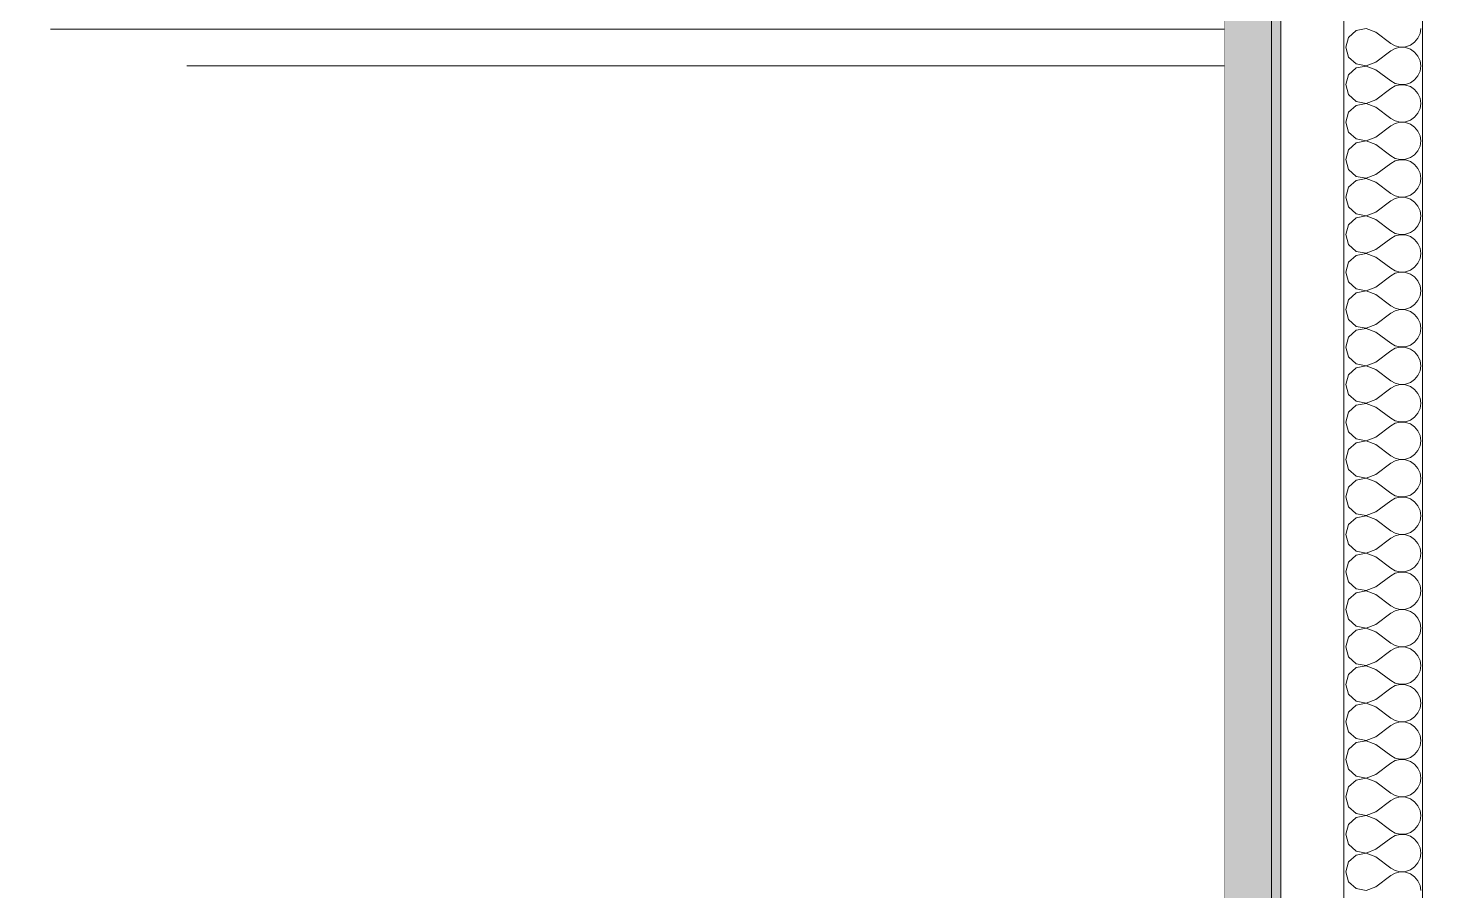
# Model space of a CAD drawing. Header units: millimetres. Extents: x -48147 to 1414029, y -496296 to 18123.
# Drawn here: x 1366642 to 1367135.2, y -475402.4 to -475103.8 of the extents above; entities that cross this region are included whole.
import ezdxf

# ---------------------------------------------------------------- set-up
doc = ezdxf.new("R2010")
doc.units = ezdxf.units.MM
doc.header["$MEASUREMENT"] = 0
doc.linetypes.add('Wipeout_Contour', pattern=[1000, 0, -1000])
doc.layers.add('New_A-25-M_Wall_Int', color=7, linetype='Continuous')
doc.layers.add('S-280-M_STRUCT_FRAME.IFC Import', color=7, linetype='Continuous')
doc.layers.add('New_A-25-M_Wall_Int_Pen_No__1', color=7, linetype='Continuous', lineweight=13)
doc.layers.add('S-280-M_STRUCT_FRAME.IFC Import_Pen_No__90', color=8, linetype='Continuous', lineweight=20)
doc.layers.add('New_A-25-M_Wall_Int_Pen_No__107', color=7, linetype='Continuous', lineweight=15, true_color=0xa6a6a6)

# ---------------------------------------------------------------- blocks, each defined once
blk = doc.blocks.new('*X159', base_point=(1372879, -490836.73))
at = {"layer": 'New_A-25-M_Wall_Int_Pen_No__107', "linetype": 'Continuous'}
for p, q in [((1367099.2, -475106.91), (1367098.23, -475110.32)), ((1367101.82, -475104.52), (1367099.2, -475106.91)), ((1367105.31, -475103.86), (1367101.82, -475104.52)), ((1367108.62, -475105.13), (1367105.31, -475103.86)), ((1367108.62, -475105.13), (1367113.81, -475109.02)), ((1367122.08, -475108.62), (1367123.23, -475107.24)), ((1367123.23, -475107.24), (1367123.95, -475105.61)), ((1367123.95, -475105.61), (1367124.19, -475103.83)), ((1367098.23, -475110.32), (1367099.2, -475113.73)), ((1367108.62, -475115.51), (1367113.81, -475111.62)), ((1367113.81, -475109.02), (1367115.38, -475109.89)), ((1367115.38, -475110.75), (1367113.81, -475111.62)), ((1367115.38, -475109.89), (1367117.12, -475110.3)), ((1367117.12, -475110.35), (1367115.38, -475110.75)), ((1367117.12, -475110.3), (1367118.91, -475110.21)), ((1367118.91, -475110.44), (1367117.12, -475110.35)), ((1367118.91, -475110.21), (1367120.61, -475109.64)), ((1367120.61, -475111.01), (1367118.91, -475110.44)), ((1367120.61, -475109.64), (1367122.08, -475108.62)), ((1367122.08, -475112.02), (1367120.61, -475111.01)), ((1367123.23, -475113.4), (1367122.08, -475112.02)), ((1367099.2, -475113.73), (1367101.82, -475116.13)), ((1367101.82, -475117.5), (1367099.2, -475119.89)), ((1367101.82, -475116.13), (1367105.31, -475116.79)), ((1367105.31, -475116.84), (1367101.82, -475117.5)), ((1367105.31, -475116.79), (1367108.62, -475115.51)), ((1367108.62, -475118.11), (1367105.31, -475116.84)), ((1367123.95, -475115.04), (1367123.23, -475113.4)), ((1367124.19, -475116.81), (1367123.95, -475115.04)), ((1367123.95, -475118.59), (1367124.19, -475116.81)), ((1367099.2, -475119.89), (1367098.23, -475123.3)), ((1367108.62, -475118.11), (1367113.81, -475122.01)), ((1367113.81, -475122.01), (1367115.38, -475122.87)), ((1367118.91, -475123.19), (1367120.61, -475122.62)), ((1367120.61, -475122.62), (1367122.08, -475121.6)), ((1367122.08, -475121.6), (1367123.23, -475120.23)), ((1367123.23, -475120.23), (1367123.95, -475118.59)), ((1367098.23, -475123.3), (1367099.2, -475126.72)), ((1367099.2, -475126.72), (1367101.82, -475129.11)), ((1367108.62, -475128.5), (1367113.81, -475124.6)), ((1367115.38, -475123.74), (1367113.81, -475124.6)), ((1367115.38, -475122.87), (1367117.12, -475123.28)), ((1367117.12, -475123.33), (1367115.38, -475123.74)), ((1367117.12, -475123.28), (1367118.91, -475123.19)), ((1367118.91, -475123.42), (1367117.12, -475123.33)), ((1367120.61, -475123.99), (1367118.91, -475123.42)), ((1367122.08, -475125), (1367120.61, -475123.99)), ((1367123.23, -475126.38), (1367122.08, -475125)), ((1367123.95, -475128.02), (1367123.23, -475126.38)), ((1367101.82, -475130.48), (1367099.2, -475132.87)), ((1367101.82, -475129.11), (1367105.31, -475129.77)), ((1367105.31, -475129.82), (1367101.82, -475130.48)), ((1367105.31, -475129.77), (1367108.62, -475128.5)), ((1367108.62, -475131.09), (1367105.31, -475129.82)), ((1367108.62, -475131.09), (1367113.81, -475134.99)), ((1367123.23, -475133.21), (1367123.95, -475131.57)), ((1367124.19, -475129.79), (1367123.95, -475128.02)), ((1367123.95, -475131.57), (1367124.19, -475129.79)), ((1367099.2, -475132.87), (1367098.23, -475136.29)), ((1367098.23, -475136.29), (1367099.2, -475139.7)), ((1367108.62, -475141.48), (1367113.81, -475137.58)), ((1367113.81, -475134.99), (1367115.38, -475135.85)), ((1367115.38, -475136.72), (1367113.81, -475137.58)), ((1367115.38, -475135.85), (1367117.12, -475136.26)), ((1367117.12, -475136.31), (1367115.38, -475136.72)), ((1367117.12, -475136.26), (1367118.91, -475136.17)), ((1367118.91, -475136.4), (1367117.12, -475136.31)), ((1367118.91, -475136.17), (1367120.61, -475135.6)), ((1367120.61, -475136.97), (1367118.91, -475136.4)), ((1367120.61, -475135.6), (1367122.08, -475134.59)), ((1367122.08, -475137.98), (1367120.61, -475136.97)), ((1367122.08, -475134.59), (1367123.23, -475133.21)), ((1367099.2, -475139.7), (1367101.82, -475142.09)), ((1367101.82, -475142.09), (1367105.31, -475142.75)), ((1367105.31, -475142.75), (1367108.62, -475141.48)), ((1367123.23, -475139.36), (1367122.08, -475137.98)), ((1367123.95, -475141), (1367123.23, -475139.36)), ((1367124.19, -475142.78), (1367123.95, -475141)), ((1367099.2, -475145.85), (1367098.23, -475149.27)), ((1367101.82, -475143.46), (1367099.2, -475145.85)), ((1367105.31, -475142.8), (1367101.82, -475143.46)), ((1367108.62, -475144.07), (1367105.31, -475142.8)), ((1367108.62, -475144.07), (1367113.81, -475147.97)), ((1367122.08, -475147.57), (1367123.23, -475146.19)), ((1367123.23, -475146.19), (1367123.95, -475144.55)), ((1367123.95, -475144.55), (1367124.19, -475142.78)), ((1367098.23, -475149.27), (1367099.2, -475152.68)), ((1367108.62, -475154.46), (1367113.81, -475150.56)), ((1367113.81, -475147.97), (1367115.38, -475148.84)), ((1367115.38, -475149.7), (1367113.81, -475150.56)), ((1367115.38, -475148.84), (1367117.12, -475149.24)), ((1367117.12, -475149.29), (1367115.38, -475149.7)), ((1367117.12, -475149.24), (1367118.91, -475149.15)), ((1367118.91, -475149.38), (1367117.12, -475149.29)), ((1367118.91, -475149.15), (1367120.61, -475148.58)), ((1367120.61, -475149.95), (1367118.91, -475149.38)), ((1367120.61, -475148.58), (1367122.08, -475147.57)), ((1367122.08, -475150.97), (1367120.61, -475149.95)), ((1367123.23, -475152.35), (1367122.08, -475150.97)), ((1367123.95, -475153.98), (1367123.23, -475152.35)), ((1367099.2, -475152.68), (1367101.82, -475155.07)), ((1367101.82, -475156.44), (1367099.2, -475158.84)), ((1367101.82, -475155.07), (1367105.31, -475155.73)), ((1367105.31, -475155.78), (1367101.82, -475156.44)), ((1367105.31, -475155.73), (1367108.62, -475154.46)), ((1367108.62, -475157.06), (1367105.31, -475155.78)), ((1367108.62, -475157.06), (1367113.81, -475160.95)), ((1367124.19, -475155.76), (1367123.95, -475153.98)), ((1367123.95, -475157.53), (1367124.19, -475155.76)), ((1367099.2, -475158.84), (1367098.23, -475162.25)), ((1367098.23, -475162.25), (1367099.2, -475165.66)), ((1367113.81, -475160.95), (1367115.38, -475161.82)), ((1367115.38, -475161.82), (1367117.12, -475162.22)), ((1367117.12, -475162.27), (1367115.38, -475162.68)), ((1367117.12, -475162.22), (1367118.91, -475162.14)), ((1367118.91, -475162.36), (1367117.12, -475162.27)), ((1367118.91, -475162.14), (1367120.61, -475161.56)), ((1367120.61, -475161.56), (1367122.08, -475160.55)), ((1367122.08, -475160.55), (1367123.23, -475159.17)), ((1367123.23, -475159.17), (1367123.95, -475157.53)), ((1367099.2, -475165.66), (1367101.82, -475168.05)), ((1367108.62, -475167.44), (1367113.81, -475163.55)), ((1367115.38, -475162.68), (1367113.81, -475163.55)), ((1367120.61, -475162.93), (1367118.91, -475162.36)), ((1367122.08, -475163.95), (1367120.61, -475162.93)), ((1367123.23, -475165.33), (1367122.08, -475163.95)), ((1367123.95, -475166.97), (1367123.23, -475165.33)), ((1367124.19, -475168.74), (1367123.95, -475166.97)), ((1367099.2, -475171.82), (1367098.23, -475175.23)), ((1367101.82, -475169.42), (1367099.2, -475171.82)), ((1367101.82, -475168.05), (1367105.31, -475168.71)), ((1367105.31, -475168.77), (1367101.82, -475169.42)), ((1367105.31, -475168.71), (1367108.62, -475167.44)), ((1367108.62, -475170.04), (1367105.31, -475168.77)), ((1367108.62, -475170.04), (1367113.81, -475173.93)), ((1367122.08, -475173.53), (1367123.23, -475172.15)), ((1367123.23, -475172.15), (1367123.95, -475170.51)), ((1367123.95, -475170.51), (1367124.19, -475168.74)), ((1367098.23, -475175.23), (1367099.2, -475178.64)), ((1367108.62, -475180.42), (1367113.81, -475176.53)), ((1367113.81, -475173.93), (1367115.38, -475174.8)), ((1367115.38, -475175.66), (1367113.81, -475176.53)), ((1367115.38, -475174.8), (1367117.12, -475175.2)), ((1367117.12, -475175.26), (1367115.38, -475175.66)), ((1367117.12, -475175.2), (1367118.91, -475175.12)), ((1367118.91, -475175.34), (1367117.12, -475175.26)), ((1367118.91, -475175.12), (1367120.61, -475174.54)), ((1367120.61, -475175.91), (1367118.91, -475175.34)), ((1367120.61, -475174.54), (1367122.08, -475173.53)), ((1367122.08, -475176.93), (1367120.61, -475175.91)), ((1367123.23, -475178.31), (1367122.08, -475176.93)), ((1367099.2, -475178.64), (1367101.82, -475181.04)), ((1367101.82, -475181.04), (1367105.31, -475181.69)), ((1367105.31, -475181.75), (1367101.82, -475182.41)), ((1367105.31, -475181.69), (1367108.62, -475180.42)), ((1367108.62, -475183.02), (1367105.31, -475181.75)), ((1367123.95, -475179.95), (1367123.23, -475178.31)), ((1367124.19, -475181.72), (1367123.95, -475179.95)), ((1367123.95, -475183.49), (1367124.19, -475181.72)), ((1367099.2, -475184.8), (1367098.23, -475188.21)), ((1367101.82, -475182.41), (1367099.2, -475184.8)), ((1367108.62, -475183.02), (1367113.81, -475186.91)), ((1367113.81, -475186.91), (1367115.38, -475187.78)), ((1367120.61, -475187.53), (1367122.08, -475186.51)), ((1367122.08, -475186.51), (1367123.23, -475185.13)), ((1367123.23, -475185.13), (1367123.95, -475183.49)), ((1367098.23, -475188.21), (1367099.2, -475191.62)), ((1367099.2, -475191.62), (1367101.82, -475194.02)), ((1367108.62, -475193.4), (1367113.81, -475189.51)), ((1367115.38, -475188.64), (1367113.81, -475189.51)), ((1367115.38, -475187.78), (1367117.12, -475188.19)), ((1367117.12, -475188.24), (1367115.38, -475188.64)), ((1367117.12, -475188.19), (1367118.91, -475188.1)), ((1367118.91, -475188.32), (1367117.12, -475188.24)), ((1367118.91, -475188.1), (1367120.61, -475187.53)), ((1367120.61, -475188.9), (1367118.91, -475188.32)), ((1367122.08, -475189.91), (1367120.61, -475188.9)), ((1367123.23, -475191.29), (1367122.08, -475189.91)), ((1367123.95, -475192.93), (1367123.23, -475191.29)), ((1367101.82, -475195.39), (1367099.2, -475197.78)), ((1367101.82, -475194.02), (1367105.31, -475194.68)), ((1367105.31, -475194.73), (1367101.82, -475195.39)), ((1367105.31, -475194.68), (1367108.62, -475193.4)), ((1367108.62, -475196), (1367105.31, -475194.73)), ((1367108.62, -475196), (1367113.81, -475199.89)), ((1367123.23, -475198.11), (1367123.95, -475196.48)), ((1367124.19, -475194.7), (1367123.95, -475192.93)), ((1367123.95, -475196.48), (1367124.19, -475194.7)), ((1367099.2, -475197.78), (1367098.23, -475201.19)), ((1367098.23, -475201.19), (1367099.2, -475204.61)), ((1367113.81, -475199.89), (1367115.38, -475200.76)), ((1367115.38, -475201.62), (1367113.81, -475202.49)), ((1367115.38, -475200.76), (1367117.12, -475201.17)), ((1367117.12, -475201.22), (1367115.38, -475201.62)), ((1367117.12, -475201.17), (1367118.91, -475201.08)), ((1367118.91, -475201.31), (1367117.12, -475201.22)), ((1367118.91, -475201.08), (1367120.61, -475200.51)), ((1367120.61, -475201.88), (1367118.91, -475201.31)), ((1367120.61, -475200.51), (1367122.08, -475199.49)), ((1367122.08, -475199.49), (1367123.23, -475198.11)), ((1367099.2, -475204.61), (1367101.82, -475207)), ((1367105.31, -475207.66), (1367108.62, -475206.39)), ((1367108.62, -475206.39), (1367113.81, -475202.49)), ((1367122.08, -475202.89), (1367120.61, -475201.88)), ((1367123.23, -475204.27), (1367122.08, -475202.89)), ((1367123.95, -475205.91), (1367123.23, -475204.27)), ((1367124.19, -475207.68), (1367123.95, -475205.91)), ((1367099.2, -475210.76), (1367098.23, -475214.17)), ((1367101.82, -475208.37), (1367099.2, -475210.76)), ((1367101.82, -475207), (1367105.31, -475207.66)), ((1367105.31, -475207.71), (1367101.82, -475208.37)), ((1367108.62, -475208.98), (1367105.31, -475207.71)), ((1367108.62, -475208.98), (1367113.81, -475212.88)), ((1367122.08, -475212.47), (1367123.23, -475211.1)), ((1367123.23, -475211.1), (1367123.95, -475209.46)), ((1367123.95, -475209.46), (1367124.19, -475207.68)), ((1367098.23, -475214.17), (1367099.2, -475217.59)), ((1367108.62, -475219.37), (1367113.81, -475215.47)), ((1367113.81, -475212.88), (1367115.38, -475213.74)), ((1367115.38, -475214.61), (1367113.81, -475215.47)), ((1367115.38, -475213.74), (1367117.12, -475214.15)), ((1367117.12, -475214.2), (1367115.38, -475214.61)), ((1367117.12, -475214.15), (1367118.91, -475214.06)), ((1367118.91, -475214.29), (1367117.12, -475214.2)), ((1367118.91, -475214.06), (1367120.61, -475213.49)), ((1367120.61, -475214.86), (1367118.91, -475214.29)), ((1367120.61, -475213.49), (1367122.08, -475212.47)), ((1367122.08, -475215.87), (1367120.61, -475214.86)), ((1367123.23, -475217.25), (1367122.08, -475215.87)), ((1367099.2, -475217.59), (1367101.82, -475219.98)), ((1367101.82, -475221.35), (1367099.2, -475223.74)), ((1367101.82, -475219.98), (1367105.31, -475220.64)), ((1367105.31, -475220.69), (1367101.82, -475221.35)), ((1367105.31, -475220.64), (1367108.62, -475219.37)), ((1367108.62, -475221.96), (1367105.31, -475220.69)), ((1367123.95, -475218.89), (1367123.23, -475217.25)), ((1367124.19, -475220.67), (1367123.95, -475218.89)), ((1367123.95, -475222.44), (1367124.19, -475220.67)), ((1367099.2, -475223.74), (1367098.23, -475227.16)), ((1367108.62, -475221.96), (1367113.81, -475225.86)), ((1367113.81, -475225.86), (1367115.38, -475226.72)), ((1367120.61, -475226.47), (1367122.08, -475225.46)), ((1367122.08, -475225.46), (1367123.23, -475224.08)), ((1367123.23, -475224.08), (1367123.95, -475222.44)), ((1367098.23, -475227.16), (1367099.2, -475230.57)), ((1367099.2, -475230.57), (1367101.82, -475232.96)), ((1367108.62, -475232.35), (1367113.81, -475228.45)), ((1367115.38, -475227.59), (1367113.81, -475228.45)), ((1367115.38, -475226.72), (1367117.12, -475227.13)), ((1367117.12, -475227.18), (1367115.38, -475227.59)), ((1367117.12, -475227.13), (1367118.91, -475227.04)), ((1367118.91, -475227.27), (1367117.12, -475227.18)), ((1367118.91, -475227.04), (1367120.61, -475226.47)), ((1367120.61, -475227.84), (1367118.91, -475227.27)), ((1367122.08, -475228.86), (1367120.61, -475227.84)), ((1367123.23, -475230.23), (1367122.08, -475228.86)), ((1367123.95, -475231.87), (1367123.23, -475230.23)), ((1367101.82, -475234.33), (1367099.2, -475236.72)), ((1367101.82, -475232.96), (1367105.31, -475233.62)), ((1367105.31, -475233.67), (1367101.82, -475234.33)), ((1367105.31, -475233.62), (1367108.62, -475232.35)), ((1367108.62, -475234.94), (1367105.31, -475233.67)), ((1367108.62, -475234.94), (1367113.81, -475238.84)), ((1367123.23, -475237.06), (1367123.95, -475235.42)), ((1367124.19, -475233.65), (1367123.95, -475231.87)), ((1367123.95, -475235.42), (1367124.19, -475233.65)), ((1367099.2, -475236.72), (1367098.23, -475240.14)), ((1367098.23, -475240.14), (1367099.2, -475243.55)), ((1367113.81, -475238.84), (1367115.38, -475239.71)), ((1367115.38, -475240.57), (1367113.81, -475241.44)), ((1367115.38, -475239.71), (1367117.12, -475240.11)), ((1367117.12, -475240.16), (1367115.38, -475240.57)), ((1367117.12, -475240.11), (1367118.91, -475240.02)), ((1367118.91, -475240.25), (1367117.12, -475240.16)), ((1367118.91, -475240.02), (1367120.61, -475239.45)), ((1367120.61, -475240.82), (1367118.91, -475240.25)), ((1367120.61, -475239.45), (1367122.08, -475238.44)), ((1367122.08, -475241.84), (1367120.61, -475240.82)), ((1367122.08, -475238.44), (1367123.23, -475237.06)), ((1367099.2, -475243.55), (1367101.82, -475245.94)), ((1367101.82, -475245.94), (1367105.31, -475246.6)), ((1367105.31, -475246.6), (1367108.62, -475245.33)), ((1367108.62, -475245.33), (1367113.81, -475241.44)), ((1367123.23, -475243.22), (1367122.08, -475241.84)), ((1367123.95, -475244.85), (1367123.23, -475243.22)), ((1367124.19, -475246.63), (1367123.95, -475244.85)), ((1367099.2, -475249.71), (1367098.23, -475253.12)), ((1367101.82, -475247.31), (1367099.2, -475249.71)), ((1367105.31, -475246.65), (1367101.82, -475247.31)), ((1367108.62, -475247.93), (1367105.31, -475246.65)), ((1367108.62, -475247.93), (1367113.81, -475251.82)), ((1367122.08, -475251.42), (1367123.23, -475250.04)), ((1367123.23, -475250.04), (1367123.95, -475248.4)), ((1367123.95, -475248.4), (1367124.19, -475246.63)), ((1367098.23, -475253.12), (1367099.2, -475256.53)), ((1367108.62, -475258.31), (1367113.81, -475254.42)), ((1367113.81, -475251.82), (1367115.38, -475252.69)), ((1367115.38, -475253.55), (1367113.81, -475254.42)), ((1367115.38, -475252.69), (1367117.12, -475253.09)), ((1367117.12, -475253.15), (1367115.38, -475253.55)), ((1367117.12, -475253.09), (1367118.91, -475253.01)), ((1367118.91, -475253.23), (1367117.12, -475253.15)), ((1367118.91, -475253.01), (1367120.61, -475252.43)), ((1367120.61, -475253.8), (1367118.91, -475253.23)), ((1367120.61, -475252.43), (1367122.08, -475251.42)), ((1367122.08, -475254.82), (1367120.61, -475253.8)), ((1367123.23, -475256.2), (1367122.08, -475254.82)), ((1367099.2, -475256.53), (1367101.82, -475258.92)), ((1367101.82, -475260.29), (1367099.2, -475262.69)), ((1367101.82, -475258.92), (1367105.31, -475259.58)), ((1367105.31, -475259.64), (1367101.82, -475260.29)), ((1367105.31, -475259.58), (1367108.62, -475258.31)), ((1367108.62, -475260.91), (1367105.31, -475259.64)), ((1367108.62, -475260.91), (1367113.81, -475264.8)), ((1367123.95, -475257.84), (1367123.23, -475256.2)), ((1367124.19, -475259.61), (1367123.95, -475257.84)), ((1367123.95, -475261.38), (1367124.19, -475259.61)), ((1367099.2, -475262.69), (1367098.23, -475266.1)), ((1367113.81, -475264.8), (1367115.38, -475265.67)), ((1367115.38, -475265.67), (1367117.12, -475266.07)), ((1367118.91, -475265.99), (1367120.61, -475265.42)), ((1367120.61, -475265.42), (1367122.08, -475264.4)), ((1367122.08, -475264.4), (1367123.23, -475263.02)), ((1367123.23, -475263.02), (1367123.95, -475261.38)), ((1367098.23, -475266.1), (1367099.2, -475269.51)), ((1367099.2, -475269.51), (1367101.82, -475271.91)), ((1367108.62, -475271.29), (1367113.81, -475267.4)), ((1367115.38, -475266.53), (1367113.81, -475267.4)), ((1367117.12, -475266.13), (1367115.38, -475266.53)), ((1367117.12, -475266.07), (1367118.91, -475265.99)), ((1367118.91, -475266.21), (1367117.12, -475266.13)), ((1367120.61, -475266.79), (1367118.91, -475266.21)), ((1367122.08, -475267.8), (1367120.61, -475266.79)), ((1367123.23, -475269.18), (1367122.08, -475267.8)), ((1367123.95, -475270.82), (1367123.23, -475269.18)), ((1367124.19, -475272.59), (1367123.95, -475270.82)), ((1367099.2, -475275.67), (1367098.23, -475279.08)), ((1367101.82, -475273.28), (1367099.2, -475275.67)), ((1367101.82, -475271.91), (1367105.31, -475272.56)), ((1367105.31, -475272.62), (1367101.82, -475273.28)), ((1367105.31, -475272.56), (1367108.62, -475271.29)), ((1367108.62, -475273.89), (1367105.31, -475272.62)), ((1367108.62, -475273.89), (1367113.81, -475277.78)), ((1367123.23, -475276), (1367123.95, -475274.36)), ((1367123.95, -475274.36), (1367124.19, -475272.59)), ((1367098.23, -475279.08), (1367099.2, -475282.49)), ((1367108.62, -475284.27), (1367113.81, -475280.38)), ((1367113.81, -475277.78), (1367115.38, -475278.65)), ((1367115.38, -475279.51), (1367113.81, -475280.38)), ((1367115.38, -475278.65), (1367117.12, -475279.06)), ((1367117.12, -475279.11), (1367115.38, -475279.51)), ((1367117.12, -475279.06), (1367118.91, -475278.97)), ((1367118.91, -475279.19), (1367117.12, -475279.11)), ((1367118.91, -475278.97), (1367120.61, -475278.4)), ((1367120.61, -475279.77), (1367118.91, -475279.19)), ((1367120.61, -475278.4), (1367122.08, -475277.38)), ((1367122.08, -475280.78), (1367120.61, -475279.77)), ((1367122.08, -475277.38), (1367123.23, -475276)), ((1367099.2, -475282.49), (1367101.82, -475284.89)), ((1367101.82, -475284.89), (1367105.31, -475285.55)), ((1367105.31, -475285.6), (1367101.82, -475286.26)), ((1367105.31, -475285.55), (1367108.62, -475284.27)), ((1367108.62, -475286.87), (1367105.31, -475285.6)), ((1367123.23, -475282.16), (1367122.08, -475280.78)), ((1367123.95, -475283.8), (1367123.23, -475282.16)), ((1367124.19, -475285.57), (1367123.95, -475283.8)), ((1367123.95, -475287.35), (1367124.19, -475285.57)), ((1367099.2, -475288.65), (1367098.23, -475292.06)), ((1367101.82, -475286.26), (1367099.2, -475288.65)), ((1367108.62, -475286.87), (1367113.81, -475290.77)), ((1367120.61, -475291.38), (1367122.08, -475290.36)), ((1367122.08, -475290.36), (1367123.23, -475288.99)), ((1367123.23, -475288.99), (1367123.95, -475287.35)), ((1367098.23, -475292.06), (1367099.2, -475295.48)), ((1367099.2, -475295.48), (1367101.82, -475297.87)), ((1367108.62, -475297.26), (1367113.81, -475293.36)), ((1367113.81, -475290.77), (1367115.38, -475291.63)), ((1367115.38, -475292.5), (1367113.81, -475293.36)), ((1367115.38, -475291.63), (1367117.12, -475292.04)), ((1367117.12, -475292.09), (1367115.38, -475292.5)), ((1367117.12, -475292.04), (1367118.91, -475291.95)), ((1367118.91, -475292.18), (1367117.12, -475292.09)), ((1367118.91, -475291.95), (1367120.61, -475291.38)), ((1367120.61, -475292.75), (1367118.91, -475292.18)), ((1367122.08, -475293.76), (1367120.61, -475292.75)), ((1367123.23, -475295.14), (1367122.08, -475293.76)), ((1367123.95, -475296.78), (1367123.23, -475295.14)), ((1367101.82, -475299.24), (1367099.2, -475301.63)), ((1367101.82, -475297.87), (1367105.31, -475298.53)), ((1367105.31, -475298.58), (1367101.82, -475299.24)), ((1367105.31, -475298.53), (1367108.62, -475297.26)), ((1367108.62, -475299.85), (1367105.31, -475298.58)), ((1367108.62, -475299.85), (1367113.81, -475303.75)), ((1367123.23, -475301.97), (1367123.95, -475300.33)), ((1367124.19, -475298.55), (1367123.95, -475296.78)), ((1367123.95, -475300.33), (1367124.19, -475298.55)), ((1367099.2, -475301.63), (1367098.23, -475305.04)), ((1367098.23, -475305.04), (1367099.2, -475308.46)), ((1367113.81, -475303.75), (1367115.38, -475304.61)), ((1367115.38, -475304.61), (1367117.12, -475305.02)), ((1367117.12, -475305.07), (1367115.38, -475305.48)), ((1367117.12, -475305.02), (1367118.91, -475304.93)), ((1367118.91, -475305.16), (1367117.12, -475305.07)), ((1367118.91, -475304.93), (1367120.61, -475304.36)), ((1367120.61, -475305.73), (1367118.91, -475305.16)), ((1367120.61, -475304.36), (1367122.08, -475303.35)), ((1367122.08, -475303.35), (1367123.23, -475301.97)), ((1367099.2, -475308.46), (1367101.82, -475310.85)), ((1367105.31, -475311.51), (1367108.62, -475310.24)), ((1367108.62, -475310.24), (1367113.81, -475306.34)), ((1367115.38, -475305.48), (1367113.81, -475306.34)), ((1367122.08, -475306.74), (1367120.61, -475305.73)), ((1367123.23, -475308.12), (1367122.08, -475306.74)), ((1367123.95, -475309.76), (1367123.23, -475308.12)), ((1367124.19, -475311.54), (1367123.95, -475309.76)), ((1367099.2, -475314.61), (1367098.23, -475318.03)), ((1367101.82, -475312.22), (1367099.2, -475314.61)), ((1367101.82, -475310.85), (1367105.31, -475311.51)), ((1367105.31, -475311.56), (1367101.82, -475312.22)), ((1367108.62, -475312.83), (1367105.31, -475311.56)), ((1367108.62, -475312.83), (1367113.81, -475316.73)), ((1367122.08, -475316.33), (1367123.23, -475314.95)), ((1367123.23, -475314.95), (1367123.95, -475313.31)), ((1367123.95, -475313.31), (1367124.19, -475311.54)), ((1367098.23, -475318.03), (1367099.2, -475321.44)), ((1367108.62, -475323.22), (1367113.81, -475319.32)), ((1367113.81, -475316.73), (1367115.38, -475317.59)), ((1367115.38, -475318.46), (1367113.81, -475319.32)), ((1367115.38, -475317.59), (1367117.12, -475318)), ((1367117.12, -475318.05), (1367115.38, -475318.46)), ((1367117.12, -475318), (1367118.91, -475317.91)), ((1367118.91, -475318.14), (1367117.12, -475318.05)), ((1367118.91, -475317.91), (1367120.61, -475317.34)), ((1367120.61, -475318.71), (1367118.91, -475318.14)), ((1367120.61, -475317.34), (1367122.08, -475316.33)), ((1367122.08, -475319.73), (1367120.61, -475318.71)), ((1367123.23, -475321.1), (1367122.08, -475319.73)), ((1367099.2, -475321.44), (1367101.82, -475323.83)), ((1367101.82, -475323.83), (1367105.31, -475324.49)), ((1367105.31, -475324.54), (1367101.82, -475325.2)), ((1367105.31, -475324.49), (1367108.62, -475323.22)), ((1367108.62, -475325.82), (1367105.31, -475324.54)), ((1367123.95, -475322.74), (1367123.23, -475321.1)), ((1367124.19, -475324.52), (1367123.95, -475322.74)), ((1367123.95, -475326.29), (1367124.19, -475324.52)), ((1367099.2, -475327.6), (1367098.23, -475331.01)), ((1367101.82, -475325.2), (1367099.2, -475327.6)), ((1367108.62, -475325.82), (1367113.81, -475329.71)), ((1367113.81, -475329.71), (1367115.38, -475330.58)), ((1367120.61, -475330.32), (1367122.08, -475329.31)), ((1367122.08, -475329.31), (1367123.23, -475327.93)), ((1367123.23, -475327.93), (1367123.95, -475326.29)), ((1367098.23, -475331.01), (1367099.2, -475334.42)), ((1367099.2, -475334.42), (1367101.82, -475336.81)), ((1367108.62, -475336.2), (1367113.81, -475332.31)), ((1367115.38, -475331.44), (1367113.81, -475332.31)), ((1367115.38, -475330.58), (1367117.12, -475330.98)), ((1367117.12, -475331.03), (1367115.38, -475331.44)), ((1367117.12, -475330.98), (1367118.91, -475330.9)), ((1367118.91, -475331.12), (1367117.12, -475331.03)), ((1367118.91, -475330.9), (1367120.61, -475330.32)), ((1367120.61, -475331.69), (1367118.91, -475331.12)), ((1367122.08, -475332.71), (1367120.61, -475331.69)), ((1367123.23, -475334.09), (1367122.08, -475332.71)), ((1367123.95, -475335.73), (1367123.23, -475334.09)), ((1367101.82, -475338.18), (1367099.2, -475340.58)), ((1367101.82, -475336.81), (1367105.31, -475337.47)), ((1367105.31, -475337.53), (1367101.82, -475338.18)), ((1367105.31, -475337.47), (1367108.62, -475336.2)), ((1367108.62, -475338.8), (1367105.31, -475337.53)), ((1367108.62, -475338.8), (1367113.81, -475342.69)), ((1367123.23, -475340.91), (1367123.95, -475339.27)), ((1367124.19, -475337.5), (1367123.95, -475335.73)), ((1367123.95, -475339.27), (1367124.19, -475337.5)), ((1367099.2, -475340.58), (1367098.23, -475343.99)), ((1367098.23, -475343.99), (1367099.2, -475347.4)), ((1367113.81, -475342.69), (1367115.38, -475343.56)), ((1367115.38, -475344.42), (1367113.81, -475345.29)), ((1367115.38, -475343.56), (1367117.12, -475343.96)), ((1367117.12, -475344.02), (1367115.38, -475344.42)), ((1367117.12, -475343.96), (1367118.91, -475343.88)), ((1367118.91, -475344.1), (1367117.12, -475344.02)), ((1367118.91, -475343.88), (1367120.61, -475343.3)), ((1367120.61, -475344.67), (1367118.91, -475344.1)), ((1367120.61, -475343.3), (1367122.08, -475342.29)), ((1367122.08, -475345.69), (1367120.61, -475344.67)), ((1367122.08, -475342.29), (1367123.23, -475340.91)), ((1367099.2, -475347.4), (1367101.82, -475349.8)), ((1367105.31, -475350.45), (1367108.62, -475349.18)), ((1367108.62, -475349.18), (1367113.81, -475345.29)), ((1367123.23, -475347.07), (1367122.08, -475345.69)), ((1367123.95, -475348.71), (1367123.23, -475347.07)), ((1367124.19, -475350.48), (1367123.95, -475348.71)), ((1367099.2, -475353.56), (1367098.23, -475356.97)), ((1367101.82, -475351.17), (1367099.2, -475353.56)), ((1367101.82, -475349.8), (1367105.31, -475350.45)), ((1367105.31, -475350.51), (1367101.82, -475351.17)), ((1367108.62, -475351.78), (1367105.31, -475350.51)), ((1367108.62, -475351.78), (1367113.81, -475355.67)), ((1367122.08, -475355.27), (1367123.23, -475353.89)), ((1367123.23, -475353.89), (1367123.95, -475352.25)), ((1367123.95, -475352.25), (1367124.19, -475350.48)), ((1367098.23, -475356.97), (1367099.2, -475360.38)), ((1367108.62, -475362.16), (1367113.81, -475358.27)), ((1367113.81, -475355.67), (1367115.38, -475356.54)), ((1367115.38, -475357.4), (1367113.81, -475358.27)), ((1367115.38, -475356.54), (1367117.12, -475356.94)), ((1367117.12, -475357), (1367115.38, -475357.4)), ((1367117.12, -475356.94), (1367118.91, -475356.86)), ((1367118.91, -475357.08), (1367117.12, -475357)), ((1367118.91, -475356.86), (1367120.61, -475356.29)), ((1367120.61, -475357.66), (1367118.91, -475357.08)), ((1367120.61, -475356.29), (1367122.08, -475355.27)), ((1367122.08, -475358.67), (1367120.61, -475357.66)), ((1367123.23, -475360.05), (1367122.08, -475358.67)), ((1367099.2, -475360.38), (1367101.82, -475362.78)), ((1367101.82, -475364.15), (1367099.2, -475366.54)), ((1367101.82, -475362.78), (1367105.31, -475363.44)), ((1367105.31, -475363.49), (1367101.82, -475364.15)), ((1367105.31, -475363.44), (1367108.62, -475362.16)), ((1367108.62, -475364.76), (1367105.31, -475363.49)), ((1367123.95, -475361.69), (1367123.23, -475360.05)), ((1367124.19, -475363.46), (1367123.95, -475361.69)), ((1367123.95, -475365.24), (1367124.19, -475363.46)), ((1367099.2, -475366.54), (1367098.23, -475369.95)), ((1367108.62, -475364.76), (1367113.81, -475368.65)), ((1367113.81, -475368.65), (1367115.38, -475369.52)), ((1367118.91, -475369.84), (1367120.61, -475369.27)), ((1367120.61, -475369.27), (1367122.08, -475368.25)), ((1367122.08, -475368.25), (1367123.23, -475366.87)), ((1367123.23, -475366.87), (1367123.95, -475365.24)), ((1367098.23, -475369.95), (1367099.2, -475373.37)), ((1367099.2, -475373.37), (1367101.82, -475375.76)), ((1367108.62, -475375.15), (1367113.81, -475371.25)), ((1367115.38, -475370.38), (1367113.81, -475371.25)), ((1367115.38, -475369.52), (1367117.12, -475369.93)), ((1367117.12, -475369.98), (1367115.38, -475370.38)), ((1367117.12, -475369.93), (1367118.91, -475369.84)), ((1367118.91, -475370.07), (1367117.12, -475369.98)), ((1367120.61, -475370.64), (1367118.91, -475370.07)), ((1367122.08, -475371.65), (1367120.61, -475370.64)), ((1367123.23, -475373.03), (1367122.08, -475371.65)), ((1367123.95, -475374.67), (1367123.23, -475373.03)), ((1367101.82, -475377.13), (1367099.2, -475379.52)), ((1367101.82, -475375.76), (1367105.31, -475376.42)), ((1367105.31, -475376.47), (1367101.82, -475377.13)), ((1367105.31, -475376.42), (1367108.62, -475375.15)), ((1367108.62, -475377.74), (1367105.31, -475376.47)), ((1367108.62, -475377.74), (1367113.81, -475381.64)), ((1367123.23, -475379.86), (1367123.95, -475378.22)), ((1367124.19, -475376.44), (1367123.95, -475374.67)), ((1367123.95, -475378.22), (1367124.19, -475376.44)), ((1367099.2, -475379.52), (1367098.23, -475382.93)), ((1367098.23, -475382.93), (1367099.2, -475386.35)), ((1367108.62, -475388.13), (1367113.81, -475384.23)), ((1367113.81, -475381.64), (1367115.38, -475382.5)), ((1367115.38, -475383.37), (1367113.81, -475384.23)), ((1367115.38, -475382.5), (1367117.12, -475382.91)), ((1367117.12, -475382.96), (1367115.38, -475383.37)), ((1367117.12, -475382.91), (1367118.91, -475382.82)), ((1367118.91, -475383.05), (1367117.12, -475382.96)), ((1367118.91, -475382.82), (1367120.61, -475382.25)), ((1367120.61, -475383.62), (1367118.91, -475383.05)), ((1367120.61, -475382.25), (1367122.08, -475381.23)), ((1367122.08, -475384.63), (1367120.61, -475383.62)), ((1367122.08, -475381.23), (1367123.23, -475379.86)), ((1367099.2, -475386.35), (1367101.82, -475388.74)), ((1367101.82, -475388.74), (1367105.31, -475389.4)), ((1367105.31, -475389.4), (1367108.62, -475388.13)), ((1367123.23, -475386.01), (1367122.08, -475384.63)), ((1367123.95, -475387.65), (1367123.23, -475386.01)), ((1367124.19, -475389.42), (1367123.95, -475387.65)), ((1367099.2, -475392.5), (1367098.23, -475395.92)), ((1367101.82, -475390.11), (1367099.2, -475392.5)), ((1367105.31, -475389.45), (1367101.82, -475390.11)), ((1367108.62, -475390.72), (1367105.31, -475389.45)), ((1367108.62, -475390.72), (1367113.81, -475394.62)), ((1367122.08, -475394.22), (1367123.23, -475392.84)), ((1367123.23, -475392.84), (1367123.95, -475391.2)), ((1367123.95, -475391.2), (1367124.19, -475389.42)), ((1367098.23, -475395.92), (1367099.2, -475399.33)), ((1367108.62, -475401.11), (1367113.81, -475397.21)), ((1367113.81, -475394.62), (1367115.38, -475395.48)), ((1367115.38, -475396.35), (1367113.81, -475397.21)), ((1367115.38, -475395.48), (1367117.12, -475395.89)), ((1367117.12, -475395.94), (1367115.38, -475396.35)), ((1367117.12, -475395.89), (1367118.91, -475395.8)), ((1367118.91, -475396.03), (1367117.12, -475395.94)), ((1367118.91, -475395.8), (1367120.61, -475395.23)), ((1367120.61, -475396.6), (1367118.91, -475396.03)), ((1367120.61, -475395.23), (1367122.08, -475394.22)), ((1367122.08, -475397.62), (1367120.61, -475396.6)), ((1367123.23, -475398.99), (1367122.08, -475397.62)), ((1367123.95, -475400.63), (1367123.23, -475398.99)), ((1367099.2, -475399.33), (1367101.82, -475401.72)), ((1367101.82, -475401.72), (1367105.31, -475402.38)), ((1367105.31, -475402.38), (1367108.62, -475401.11)), ((1367124.19, -475402.41), (1367123.95, -475400.63))]:
    blk.add_line(p, q, dxfattribs=at)
blk = doc.blocks.new('Section Elem_137_2', base_point=(1372879, -490836.73))
at = {"layer": 'New_A-25-M_Wall_Int_Pen_No__107', "linetype": 'Continuous'}
blk.add_hatch(color=256, dxfattribs=at).paths.add_polyline_path([(1367056.15, -478686.73), (1367072.5, -478686.73), (1367072.5, -474813.61), (1367056.15, -474813.61)])
at = {"layer": 'New_A-25-M_Wall_Int_Pen_No__107', "linetype": 'Continuous', "lineweight": 0, "true_color": 0x535353}
blk.add_hatch(color=251, dxfattribs=at).paths.add_polyline_path([(1367072.5, -478686.73), (1367075.77, -478686.73), (1367075.77, -474813.61), (1367072.5, -474813.61)])
at = {"layer": 'New_A-25-M_Wall_Int_Pen_No__1', "linetype": 'Continuous'}
for p, q in [((1367056.15, -474813.61), (1367056.15, -478686.73)), ((1367072.5, -474813.61), (1367072.5, -478686.73))]:
    blk.add_line(p, q, dxfattribs=at)
at = {"color": 254, "linetype": 'Wipeout_Contour', "lineweight": 0, "ltscale": 5791331.527955575}
blk.add_wipeout([(1367075.77, -478686.73), (1367097.58, -478686.73), (1367097.58, -474813.61), (1367075.77, -474813.61)], dxfattribs=at).dxf.layer = 'New_A-25-M_Wall_Int'
at = {"layer": 'New_A-25-M_Wall_Int_Pen_No__1', "linetype": 'Continuous'}
blk.add_line((1367075.77, -474813.61), (1367075.77, -478686.73), dxfattribs=at)
at = {"color": 254, "linetype": 'Wipeout_Contour', "lineweight": 0, "ltscale": 5791424.195083515}
blk.add_wipeout([(1367097.58, -478686.73), (1367124.84, -478686.73), (1367124.84, -474813.61), (1367097.58, -474813.61)], dxfattribs=at).dxf.layer = 'New_A-25-M_Wall_Int'
at = {"layer": 'New_A-25-M_Wall_Int_Pen_No__1', "linetype": 'Continuous'}
blk.add_line((1367097.58, -474813.61), (1367097.58, -478686.73), dxfattribs=at)
at = {"layer": 'New_A-25-M_Wall_Int'}
blk.add_blockref('*X159', (1372879, -490836.73), dxfattribs=at)
at = {"color": 254, "linetype": 'Wipeout_Contour', "lineweight": 0, "ltscale": 5791514.803092198}
blk.add_wipeout([(1367124.84, -478686.73), (1367145.56, -478686.73), (1367145.56, -474813.61), (1367124.84, -474813.61)], dxfattribs=at).dxf.layer = 'New_A-25-M_Wall_Int'
at = {"layer": 'New_A-25-M_Wall_Int_Pen_No__1', "linetype": 'Continuous'}
blk.add_line((1367124.84, -474813.61), (1367124.84, -478686.73), dxfattribs=at)
blk = doc.blocks.new('Section Elem_138_2', base_point=(1372879, -490836.73))
at = {"color": 254, "linetype": 'Wipeout_Contour', "lineweight": 0, "ltscale": 57868522.91211338}
blk.add_wipeout([(1365629.7, -474813.61), (1365629.7, -476586.73), (1366034.08, -476586.73), (1366034.08, -478686.73), (1366616.35, -478686.73), (1366616.35, -476586.73), (1367056.15, -476586.73), (1367056.15, -475694.33), (1366649.63, -475694.33), (1366649.63, -475686.73), (1365631.79, -475686.73), (1365631.79, -475661.73), (1366696.83, -475661.73), (1366696.83, -475116.73), (1366695.21, -475107.75), (1366691.31, -475104.03), (1366649.63, -475104.03), (1366649.63, -475086.73), (1367056.15, -475086.73), (1367056.15, -474993.35), (1366935.28, -474993.35), (1366914.15, -474992.74), (1366913.17, -474991.77), (1366912.78, -474989.5), (1366912.84, -474978.27), (1366413.5, -474978.27), (1366392.37, -474977.66), (1366391.39, -474976.69), (1366390.99, -474974.42), (1366391.06, -474963.19), (1365891.72, -474963.19), (1365870.59, -474962.58), (1365869.61, -474961.62), (1365869.21, -474959.34), (1365869.87, -474838.84), (1365845.17, -474838.84), (1365844.47, -474838.82), (1365844.56, -474823.02), (1365844.98, -474820.77), (1365845.97, -474819.86)], dxfattribs=at).dxf.layer = 'New_A-25-M_Wall_Int'
blk = doc.blocks.new('Section Elem_578_2', base_point=(1372879, -490836.73))
at = {"color": 254, "linetype": 'Wipeout_Contour', "lineweight": 0, "ltscale": 5788742.626363538}
blk.add_wipeout([(1367056.15, -475116.73), (1366696.83, -475116.73), (1366696.83, -475661.73), (1367056.15, -475661.73)], dxfattribs=at).dxf.layer = 'S-280-M_STRUCT_FRAME.IFC Import'
at = {"color": 254, "linetype": 'Wipeout_Contour', "lineweight": 0, "ltscale": 5788377.140767526}
blk.add_wipeout([(1367056.15, -475107.75), (1366695.21, -475107.75), (1366696.83, -475116.73), (1367056.15, -475116.73)], dxfattribs=at).dxf.layer = 'S-280-M_STRUCT_FRAME.IFC Import'
at = {"layer": 'S-280-M_STRUCT_FRAME.IFC Import_Pen_No__90', "linetype": 'Continuous'}
blk.add_line((1366696.81, -475116.73), (1367056.15, -475116.73), dxfattribs=at)
at = {"color": 254, "linetype": 'Wipeout_Contour', "lineweight": 0, "ltscale": 5788363.579068259}
blk.add_wipeout([(1366691.31, -475104.03), (1366695.21, -475107.75), (1367056.15, -475107.75), (1367056.15, -475104.03)], dxfattribs=at).dxf.layer = 'S-280-M_STRUCT_FRAME.IFC Import'
at = {"color": 254, "linetype": 'Wipeout_Contour', "lineweight": 0, "ltscale": 5788267.35888269}
blk.add_wipeout([(1366649.63, -475104.03), (1367056.15, -475104.03), (1367056.15, -475086.73), (1366649.63, -475086.73)], dxfattribs=at).dxf.layer = 'S-280-M_STRUCT_FRAME.IFC Import'
at = {"layer": 'S-280-M_STRUCT_FRAME.IFC Import_Pen_No__90', "linetype": 'Continuous'}
blk.add_line((1366649.61, -475104.03), (1367056.15, -475104.03), dxfattribs=at)

msp = doc.modelspace()

# ---------------------------------------------------------------- block references
at = {"layer": 'New_A-25-M_Wall_Int'}
msp.add_blockref('Section Elem_137_2', (1372879, -490836.73), dxfattribs=at)

# ---------------------------------------------------------------- next in the draw order: block references
msp.add_blockref('Section Elem_138_2', (1372879, -490836.73), dxfattribs=at)

# ---------------------------------------------------------------- next in the draw order: block references
at = {"layer": 'S-280-M_STRUCT_FRAME.IFC Import'}
msp.add_blockref('Section Elem_578_2', (1372879, -490836.73), dxfattribs=at)

doc.saveas('drawing.dxf')
